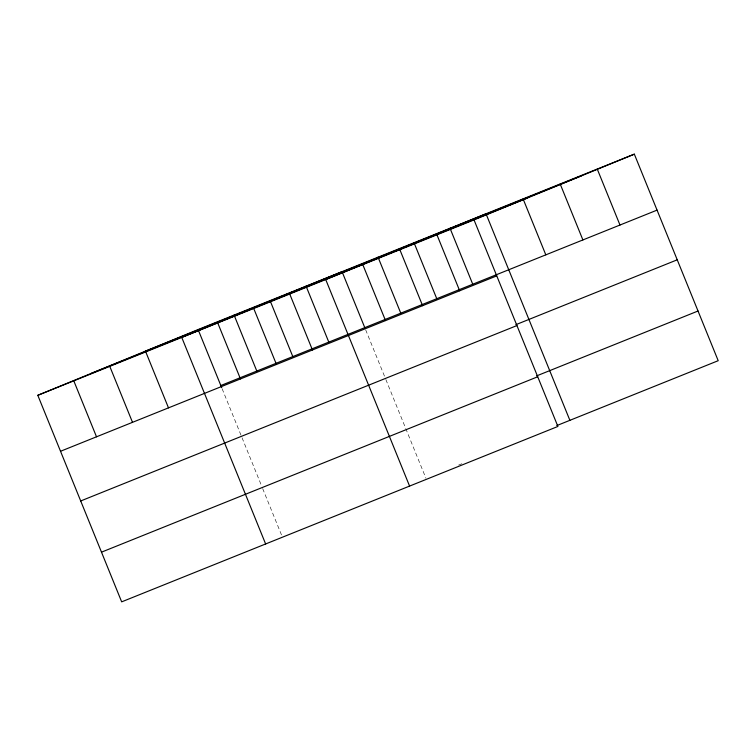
<?xml version="1.0" encoding="UTF-8"?>
<svg xmlns="http://www.w3.org/2000/svg" width="756" height="756" viewBox="0 0 756 756"><rect width="100%" height="100%" fill="white"/><g stroke="black" fill="none" stroke-linecap="round" stroke-linejoin="round"><path stroke-width="0.57" stroke-dasharray="3.78 2.83" d="M458.646 465.063L461.916 463.74M365.658 329.796L384.955 377.329M385.844 379.503L425.921 478.217M222.141 388.764L261.349 485.314M262.672 488.565L281.969 536.098"/><path stroke-width="1.13" d="M634.331 154.148L474.031 219.901L557.9 426.45L121.669 601.852L37.8 395.303L198.1 329.55L634.331 154.148L718.2 360.697L556.794 425.59M342.052 271.669L181.752 337.422L265.63 543.97M145.199 351.247L581.43 175.846M90.701 373.606L526.932 198.204M37.8 395.303L474.031 219.901M220.828 385.522L657.058 210.121M60.527 451.275L496.758 275.874M515.828 324.702L677.234 259.809M80.703 500.963L516.934 325.562M536.618 375.902L698.024 311.009M101.493 552.163L537.724 376.762M597.249 169.06L619.977 225.023M560.168 183.963L582.895 239.935M523.086 198.875L545.813 254.848M569.882 420.336L486.013 213.787L325.713 279.54L409.582 486.089M450.018 228.255L472.746 284.228M436.949 234.814L459.676 290.786M414.033 242.723L436.76 298.696M399.877 249.726L422.604 305.689M378.047 257.191L400.774 313.164M362.795 264.628L385.522 320.601M342.487 272.746L364.779 327.631M306.067 286.137L328.794 342.109M289.728 294.008L312.455 349.981M270.072 300.605L292.799 356.577M253.732 308.486L276.46 364.449M234.086 315.082L256.813 371.045M217.747 322.954L240.474 378.926M198.1 329.55L221.706 387.677M145.766 351.89L168.494 407.862M109.781 366.367L132.508 422.33M73.786 380.835L96.513 436.807"/></g></svg>
